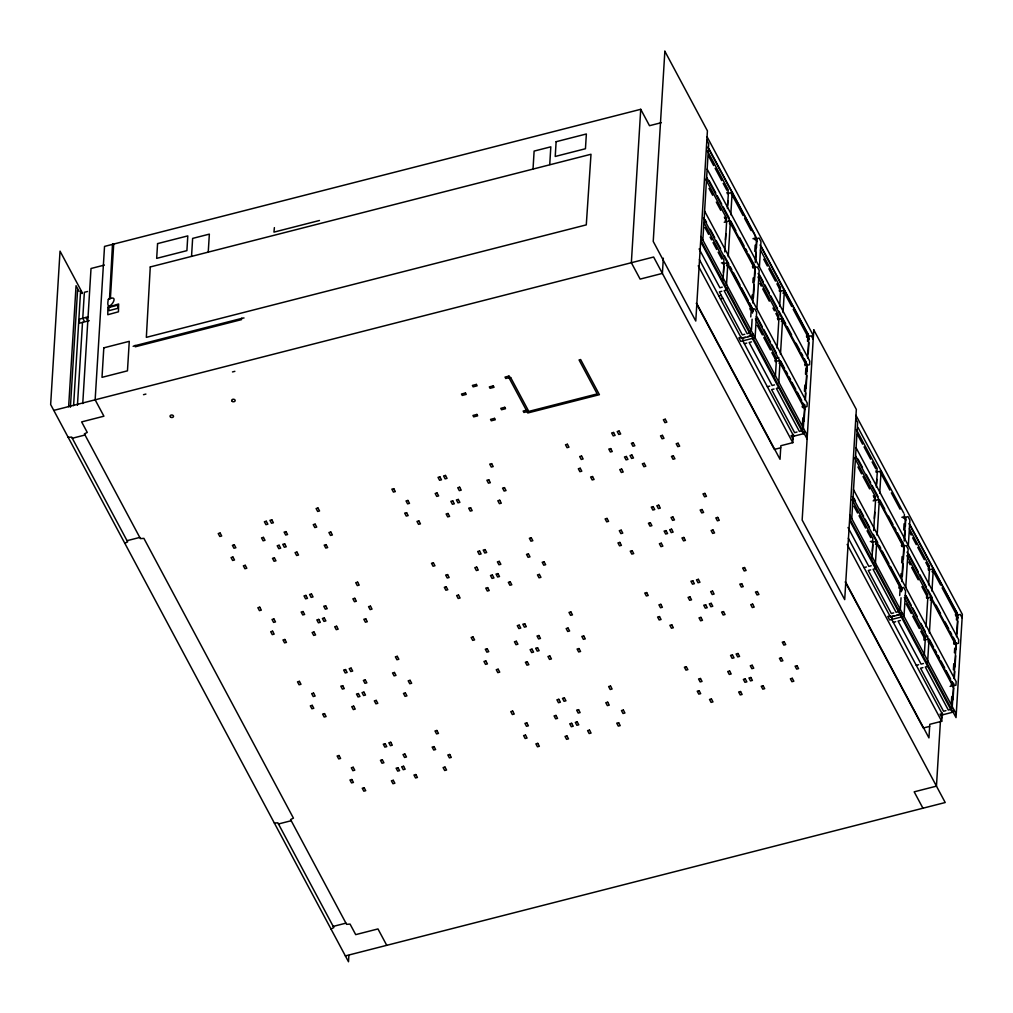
<?xml version="1.0" encoding="UTF-8"?>
<svg xmlns="http://www.w3.org/2000/svg" width="1013" height="1013" viewBox="0 0 1013 1013"><rect width="100%" height="100%" fill="white"/><g stroke="black" fill="none" stroke-linecap="round" stroke-linejoin="round"><path stroke-width="1.5" d="M68.643 406.694L76.051 285.704L79.039 291.288M70.404 407.201L77.558 290.3M73.594 405.631L80.609 290.769L82.104 293.555M77.444 405.289L82.509 322.387M82.749 403.554L91.018 268.496L104.377 265.077M191.558 256.099L192.635 238.397L209.349 234.13L208.26 251.832M348.877 955.487L348.497 961.755L50.65 404.542L60.033 251.135L82.37 292.922M533.041 168.791L534.117 151.089L550.819 146.822L549.742 164.524M386.738 945.319L377.976 928.934L355.702 934.632L350.067 924.097L346.573 924.325L290.579 819.555L293.441 818.149L143.897 538.384L140.402 538.612L84.396 433.843L87.27 432.437L81.635 421.902L103.908 416.204L95.146 399.818L104.529 246.412L640.735 109.303L631.352 262.722L640.115 279.107L662.388 273.409L663.325 258.163M702.832 239.98L708.707 143.795L706.833 140.288M705.719 179.263L726.486 218.112L726.346 220.479L725.156 220.783M723.421 272.586L723.801 266.292M725.422 239.84L725.802 233.648M727.524 205.525L727.815 200.802M723.041 280.234L724.054 263.545M724.776 251.92L726.625 221.644M727.423 208.501L728.36 193.331M726.486 284.995L727.701 265.267L726.448 262.937L722.864 263.849M728.22 256.682L730.259 223.379L729.005 221.037L724.232 222.265M730.791 214.781L731.994 195.053L730.74 192.723L727.157 193.635M726.676 287.692L726.536 290.047L724.143 290.655L747.138 333.682L749.531 333.074L749.671 330.707M728.195 262.911L728.043 265.267L726.853 265.571M730.753 221.011L730.614 223.379L729.411 223.683M732.336 195.053L732.488 192.698M805.449 431.956L803.068 432.564L803.334 433.741L793.787 436.185L742.795 340.773L742.985 337.722L745.365 337.215M751.19 305.926L751.038 308.294L749.848 308.598M753.748 264.038L753.609 266.394L752.406 266.698M755.483 235.712L755.331 238.068L752.95 238.688M750.772 316.93L751.165 310.636M751.925 298.151L752.115 295.049M752.874 282.665L753.153 278.018M754.786 251.439L755.166 245.146M752.76 302.963L754.926 267.559L757.319 266.951L759.193 270.458L756.85 308.813M755.229 262.519L756.698 238.65L707.808 147.176M751.469 329.883L752.115 319.196M752.494 313.093L752.748 308.851M753.431 297.645L754.204 285.046M754.482 280.512L755.154 269.623M755.736 260.024L756.205 252.389M756.483 247.805L756.698 238.65L759.079 238.03L760.966 241.55L759.408 266.913M752.532 335.278L752.342 338.342L803.334 433.741M755.407 318.892L776.173 357.754L776.034 360.109L774.844 360.413M760.446 250.072L780.466 287.54L780.327 289.895L779.136 290.199M775.376 376.456L776.313 361.286M777.11 348.155L778.87 319.399M779.668 306.243L780.542 290.68L776.882 283.83M778.744 382.737L779.947 363.021L778.693 360.679L775.11 361.59M780.466 354.423L782.505 321.121L781.251 318.778L777.68 319.703M783.036 312.523L784.239 292.808L782.986 290.465L779.415 291.377M780.441 360.653L780.301 363.009L779.098 363.312M782.998 318.766L782.859 321.121L781.669 321.425M784.733 290.44L784.594 292.795L783.391 293.099M696.716 303.431L780.023 459.294L780.858 445.72L792.786 442.668L793.293 434.476M803.436 403.668L803.296 406.036L802.093 406.34M805.993 361.78L805.854 364.136L804.664 364.452M807.728 333.454L807.589 335.822L806.386 336.126M802.448 424.118L802.828 417.825M804.461 391.246L804.841 385.054M805.5 374.215L805.879 368.023M807.513 341.318L807.804 336.595L793.166 309.231M803.258 429.461L804.765 404.643M805.056 399.996L807.247 364.123L807.184 370.935M807.614 358.108L808.944 336.392L760.054 244.931M804.107 421.18L804.879 408.619M805.449 399.198L805.841 392.917M806.12 388.207L806.892 375.646M808.235 353.664L808.906 342.673M851.756 518.58L857.631 422.408L855.757 418.888M854.643 457.863L875.409 496.712L875.27 499.08L874.08 499.384M872.345 551.186L872.725 544.893M874.346 518.441L874.726 512.249M876.448 484.125L876.739 479.402M871.965 558.834L872.978 542.145M873.7 530.521L875.549 500.257M876.346 487.101L877.283 471.931M875.409 563.595L876.625 543.88L875.371 541.537L871.788 542.449M877.144 535.282L879.183 501.979L877.929 499.637L873.155 500.865M879.715 493.382L880.917 473.666L879.664 471.324L876.08 472.235M875.599 566.292L875.46 568.648L873.067 569.268L896.062 612.283L898.455 611.675L898.594 609.307M877.119 541.512L876.967 543.867L875.776 544.171M879.677 499.624L879.537 501.979L878.334 502.283M881.259 473.653L881.411 471.298M954.373 710.556L951.992 711.164L952.258 712.342L942.723 714.785L891.719 619.386L891.909 616.322M900.114 584.526L899.962 586.894L898.772 587.198M902.672 542.639L902.532 544.994L901.329 545.311M904.406 514.313L904.267 516.681L901.874 517.288M899.696 595.543L900.088 589.249M900.848 576.752L901.038 573.662M901.697 562.81L902.077 556.618M903.71 530.04L904.09 523.746M901.684 581.563L903.849 546.159L906.242 545.551L908.117 549.059L905.774 587.413M904.166 541.132L905.622 517.25L908.003 516.643L909.889 520.15L908.332 545.526M900.291 610.016L901.038 597.797M901.418 591.693L901.671 587.464M902.355 576.245L903.127 563.646M903.406 559.113L904.077 548.223M904.66 538.625L905.128 530.989M905.407 526.405L905.622 517.25M901.456 613.891L901.266 616.942L952.258 712.342M904.33 597.505L925.097 636.354L924.958 638.722L923.767 639.026M909.37 528.672L929.39 566.14L929.25 568.496L928.06 568.812M924.299 655.069L925.236 639.887M926.034 626.756L927.794 597.999M928.604 584.856L929.465 569.281L925.806 562.443M927.566 662.869L928.87 641.622L927.617 639.279L924.033 640.191M929.402 633.024L931.428 599.734L930.187 597.391L926.604 598.303M931.96 591.136L933.163 571.408L931.909 569.065L928.339 569.977M929.364 639.254L929.225 641.622L928.022 641.925M931.922 597.366L931.783 599.721L930.238 600.038M933.657 569.04L933.517 571.408L931.973 571.712M940.444 721.028L936.455 786.139L914.182 791.837L922.944 808.222M845.64 582.032L928.946 737.895L929.782 724.32L941.71 721.269L942.217 713.076M952.359 682.281L952.22 684.636L951.017 684.94M954.917 640.381L954.778 642.749L953.588 643.052M956.652 612.067L956.513 614.422L955.322 614.726M951.372 702.718L951.751 696.425M953.385 669.859L953.765 663.654M954.423 652.815L954.715 648.168M956.437 619.918L956.728 615.208L942.09 587.831M952.182 708.062L953.689 683.243M953.98 678.596L956.171 642.723L956.107 649.536M956.538 636.708L957.867 614.992L908.978 523.531M953.03 699.78L953.702 688.789M954.373 677.798L954.765 671.518M955.044 666.807L955.728 655.816M957.07 633.834L957.829 621.273M274.384 227.621L273.953 232.129L319.462 220.492M145.897 394.082L143.504 394.69M234.864 371.328L232.484 371.936M133.146 346.319L135.198 345.433M661.375 122.662L649.498 125.701L640.735 109.303M87.536 291.491L84.358 292.301L82.762 318.259L84.332 321.184M88.068 316.904L79.584 319.082L79.331 323.21L89.233 320.678M726.878 192.457L728.081 192.153L728.22 189.798L707.454 150.937M135.311 345.61L241.714 318.399M135.248 346.788L241.638 319.589M725.295 218.415L726.486 218.112M53.778 410.392L653.626 257.023L945.218 802.524L345.37 955.905M754.419 239.549L755.609 239.245L756.863 241.588M721.395 262.975L723.789 262.367L723.928 260.012L703.896 222.543M726.498 265.583L727.701 265.267M68.175 437.325L71.67 437.097L127.663 541.866L124.802 543.259M72.29 438.262L85.016 435.008M752.684 267.875L753.887 267.571L755.128 269.914M722.269 287.148L719.876 287.755L699.109 248.907M721.763 291.275L719.369 291.883L742.364 334.898L744.758 334.29M718.812 295.91L721.193 295.302M720.37 298.835L722.763 298.227M779.276 287.844L780.466 287.54M783.049 293.112L784.239 292.808M750.127 309.763L751.317 309.459L752.57 311.801M752.368 309.446L754.748 308.838L756.635 312.346L755.078 337.722L740.756 341.381L738.882 337.873L741.263 337.266L741.541 338.431L751.089 335.999L750.81 334.822L753.203 334.214M777.402 318.525L778.592 318.221L778.744 315.853L757.965 277.005M781.314 321.425L782.505 321.121M747.746 336.607L750.139 335.999M744.365 343.698L746.746 343.09M751.519 341.875L749.139 342.483L772.134 385.51L774.514 384.889M806.665 337.304L807.868 337L809.108 339.33M774.983 358.058L776.173 357.754M776.49 358.336L778.87 357.728M804.942 365.617L806.133 365.313L807.386 367.656M127.043 540.689L139.769 537.434M767.36 386.725L769.741 386.118M774.008 389.017L771.615 389.625L794.61 432.64L797.003 432.032M778.782 387.789L776.389 388.41L799.384 431.424L801.777 430.816M802.372 407.517L803.562 407.213L804.816 409.556M780.732 447.784L774.363 449.417L696.26 303.292M875.814 471.058L877.005 470.754L877.144 468.399L856.378 429.537M874.219 497.028L875.409 496.712M903.343 518.162L904.533 517.858L905.787 520.188M870.319 541.575L872.712 540.967L872.851 538.612L852.085 499.751M875.435 544.184L876.625 543.88M901.608 546.476L902.811 546.172L904.052 548.514M864.026 567.584L866.419 566.976M871.193 565.748L868.799 566.368L848.033 527.507M870.686 569.876L868.293 570.484L891.288 613.498L893.681 612.89M928.199 566.444L929.39 566.14M899.05 588.376L900.24 588.072L901.494 590.414M901.291 588.059L903.672 587.439L905.559 590.959L904.001 616.322L889.68 619.981L887.806 616.474L890.186 615.866L890.465 617.044L900.013 614.6L899.734 613.422L902.127 612.814M926.325 597.126L927.515 596.822L927.667 594.466L906.888 555.605M891.896 616.436L894.289 615.815M896.67 615.208L899.063 614.6M893.289 622.311L895.669 621.703M900.443 620.475L898.062 621.083L921.058 664.11L923.438 663.502M955.588 615.904L956.791 615.6L958.032 617.943M923.907 636.658L925.097 636.354M925.413 636.936L927.794 636.329M953.866 644.23L955.056 643.926L956.31 646.256M274.346 823.037L277.841 822.809L333.847 927.579L330.985 928.972M278.474 823.974L291.2 820.72M916.284 665.326L918.664 664.718M922.932 667.618L920.538 668.225L943.534 711.253L945.927 710.645M927.705 666.402L925.312 667.01L948.307 710.024L950.701 709.417M950.105 686.421L952.486 685.814L953.74 688.156M929.655 726.384L923.286 728.018L845.184 581.893M333.226 926.401L345.952 923.147M241.638 318.221L244.032 317.968M809.298 336.379L811.337 335.784L813.211 339.292M958.222 614.992L960.261 614.385L962.135 617.892M707.049 136.742L813.426 335.746M855.972 415.355L962.35 614.359L956.031 717.609L849.654 518.605M708.999 148.772L754.824 234.497M761.257 246.514L808.551 334.999M857.935 427.372L903.748 513.097M910.181 525.114L957.475 613.612M732.868 196.421L743.111 215.592M744.58 218.327L751.165 230.647M785.126 294.175L791.71 306.496M881.804 475.034L889.845 490.089M891.313 492.825L900.088 509.248M934.049 572.776L940.634 585.096M708.543 155.977L713.659 165.562M715.127 168.297L721.712 180.618M723.168 183.353L726.828 190.191M763.713 259.201L767.373 266.039M768.842 268.774L775.426 281.095M857.467 434.59L862.582 444.163M864.051 446.898L870.636 459.218M872.092 461.953L875.751 468.804M909.712 532.332L911.181 535.067M912.637 537.802L916.296 544.652M917.765 547.387L924.35 559.695M707.163 169.171L809.78 361.147L809.564 364.693L807.171 365.3L758.091 273.485M856.086 447.771L958.703 639.76L958.488 643.293L956.107 643.901L907.028 552.085M709.087 180.491L715.786 193.014M717.267 195.788L721.737 204.145M723.219 206.918L729.17 218.048M731.399 222.227L735.856 230.571M739.579 237.523L744.036 245.868M745.53 248.654L747.012 251.439M748.506 254.225L755.192 266.736M759.661 275.093L763.371 282.045M764.866 284.83L769.323 293.175M770.817 295.961L777.503 308.471M778.997 311.257L785.683 323.78M787.177 326.566L791.634 334.91M796.091 343.255L799.814 350.207M801.296 352.993L802.79 355.778M804.271 358.551L805.766 361.337M858.011 459.092L862.481 467.436M866.191 474.401L870.661 482.745M872.142 485.531L878.094 496.649M880.322 500.827L884.78 509.172M888.502 516.136L892.96 524.481M894.454 527.254L895.935 530.04M897.429 532.825L904.115 545.349M908.585 553.693L918.247 571.775M919.741 574.561L926.426 587.084M927.921 589.857L932.378 598.214M936.101 605.166L940.558 613.511M945.015 621.855L948.738 628.82M950.219 631.593L951.714 634.379M953.195 637.164L954.689 639.937M706.783 177.49L755.242 268.141M855.706 456.103L904.166 546.741M728.942 220.644L753.824 267.179M781.2 318.386L806.069 364.921M878.6 500.612L902.748 545.779M930.124 596.986L954.993 643.521M708.999 188.405L712.658 195.256M716.318 202.094L720.712 210.299M724.371 217.149L725.827 219.884M759.788 283.412L761.257 286.147M762.713 288.895L769.298 301.203M772.957 308.053L774.413 310.788M775.882 313.524L778.807 318.994M857.922 467.006L861.582 473.856M863.051 476.591L869.635 488.912M873.295 495.75L874.751 498.485M908.712 562.025L910.181 564.76M911.637 567.495L918.221 579.816M921.881 586.654L927.731 597.607M704.592 211.059L807.222 403.047L807.006 406.58L804.613 407.201L756.28 316.765M853.516 489.672L956.145 681.648L955.93 685.193L953.537 685.801L905.204 595.378M705.035 219.606L706.53 222.379M710.252 229.343L714.709 237.688M716.191 240.461L720.661 248.818M724.371 255.77L728.841 264.114M730.322 266.9L731.817 269.686M733.298 272.459L739.997 284.982M741.478 287.768L748.176 300.291M749.658 303.064L753.381 310.029M757.091 316.98L762.295 326.718M763.789 329.504L770.475 342.027M771.969 344.8L776.427 353.144M780.896 361.502L784.606 368.453M786.101 371.239L787.582 374.012M789.076 376.798L790.558 379.584M792.039 382.37L795.762 389.321M797.256 392.107L801.714 400.452M803.195 403.237L804.689 406.01M853.972 498.206L855.453 500.992M859.91 509.336L863.633 516.288M865.115 519.074L869.585 527.418M873.295 534.37L877.765 542.715M879.246 545.501L880.74 548.286M882.222 551.072L888.92 563.583M890.402 566.368L902.304 588.629M906.015 595.581L911.219 605.318M912.713 608.104L917.17 616.448M920.893 623.413L925.35 631.757M929.82 640.102L933.53 647.054M935.024 649.84L936.506 652.625M938 655.398L939.482 658.184M940.976 660.97L944.686 667.922M946.18 670.707L950.637 679.052M952.119 681.838L953.613 684.623M703.478 217.998L753.305 311.206M852.402 496.598L902.228 589.807M727.853 265.267L751.253 309.066M780.833 364.389L802.777 405.441M876.777 543.88L900.177 587.667M929.757 642.989L951.701 684.054M704.972 227.558L708.631 234.408M710.1 237.143L711.557 239.878M713.025 242.614L716.685 249.464M718.141 252.199L721.8 259.037M757.23 325.312L762.346 334.885M763.815 337.62L770.399 349.941M771.855 352.676L776.249 360.894M853.896 506.171L857.555 513.009M859.024 515.744L865.609 528.064M867.065 530.799L870.724 537.65M906.154 603.913L911.269 613.498M912.738 616.233L919.323 628.541M920.779 631.289L925.173 639.494M700.945 236.46L807.323 435.463M849.882 515.073L956.247 714.076M700.73 240.005L807.108 439.009M700.831 241.968L751.089 335.999M849.755 520.581L900.013 614.6M699.413 259.619L741.541 338.431M848.337 538.232L890.465 617.044M793.002 439.123L791.128 435.615L793.521 435.008L793.787 436.185M941.925 717.736L940.051 714.216L942.445 713.608L942.723 714.785M698.236 265.773L792.786 442.668M847.159 544.386L941.71 721.269M85.94 317.449L87.511 320.374M103.807 347.839L102.009 377.343L127.461 370.834L129.271 341.33L103.807 347.839M107.872 307.243L107.796 314.726L118.445 311.801L118.635 303.989L107.872 307.243M108.353 299.278C104.554 317.196 122.877 292.466 108.353 299.278M112.494 244.374L109.505 298.962L110.392 298.468L113.709 244.057L112.494 244.374M108.822 307.446L109.011 310.649L117.736 308.332L118.04 305.09L108.822 307.446M150.266 266.951L146.341 337.354L586.286 224.873L590.997 154.255L150.266 266.951M157.572 243.614L156.673 258.366L186.899 250.642L187.798 235.89L157.572 243.614M556.124 141.706L555.225 156.458L585.451 148.734L586.362 133.982L556.124 141.706M664.857 51.245L653.233 241.436L695.779 321.032L707.416 130.854L664.857 51.245M813.781 329.845L802.157 520.036L844.703 599.633L856.34 409.455L813.781 329.845M476.376 384.408L472.4 385.434L473.147 386.839L477.123 385.814L476.376 384.408M508.995 376.076L505.018 377.089L505.766 378.495L509.742 377.482L508.995 376.076M510.628 377.456L509.045 377.862L527.811 412.975L599.417 394.677L580.639 359.552L579.056 359.957L597.201 393.905L528.786 411.405L510.628 377.456M465.461 392.993L461.485 394.019L462.232 395.425L466.208 394.399L465.461 392.993M493.306 385.877L489.33 386.89L490.077 388.296L494.053 387.283L493.306 385.877M476.92 414.431L472.944 415.457L473.691 416.862L477.667 415.837L476.92 414.431M504.765 407.315L500.789 408.328L501.536 409.733L505.512 408.72L504.765 407.315M494.521 418.369L490.545 419.382L491.292 420.788L495.281 419.775L494.521 418.369M527.14 410.024L523.164 411.05L523.911 412.456L527.9 411.43L527.14 410.024M220.138 533.053L218.226 533.547L219.796 536.472L221.695 535.991L220.138 533.053M266.292 521.252L264.38 521.746L265.95 524.671L267.863 524.19L266.292 521.252M271.851 519.834L269.939 520.327L271.497 523.252L273.409 522.759L271.851 519.834M318.006 508.032L316.094 508.526L317.664 511.451L319.564 510.957L318.006 508.032M393.766 488.659L391.854 489.152L393.424 492.077L395.336 491.584L393.766 488.659M439.921 476.857L438.021 477.351L439.579 480.276L441.491 479.782L439.921 476.857M445.479 475.439L443.567 475.933L445.138 478.858L447.05 478.364L445.479 475.439M491.634 463.637L489.722 464.131L491.292 467.056L493.204 466.562L491.634 463.637M567.407 444.264L565.495 444.758L567.052 447.683L568.964 447.189L567.407 444.264M613.561 432.462L611.649 432.956L613.22 435.881L615.119 435.387L613.561 432.462M619.108 431.044L617.208 431.538L618.766 434.463L620.678 433.969L619.108 431.044M665.275 419.243L663.363 419.737L664.921 422.662L666.833 422.168L665.275 419.243M234.307 544.829L232.395 545.323L233.965 548.248L235.877 547.754L234.307 544.829M263.443 537.384L261.531 537.865L263.101 540.803L265.013 540.309L263.443 537.384M286.021 531.61L284.109 532.104L285.679 535.029L287.578 534.535L286.021 531.61M315.157 524.164L313.245 524.645L314.815 527.57L316.727 527.089L315.157 524.164M407.935 500.435L406.036 500.929L407.593 503.854L409.505 503.36L407.935 500.435M437.084 492.989L435.172 493.47L436.73 496.395L438.642 495.914L437.084 492.989M459.649 487.215L457.737 487.709L459.307 490.634L461.219 490.14L459.649 487.215M488.785 479.769L486.886 480.251L488.443 483.176L490.355 482.695L488.785 479.769M581.576 456.04L579.664 456.534L581.234 459.459L583.133 458.965L581.576 456.04M610.712 448.594L608.8 449.076L610.37 452.001L612.27 451.519L610.712 448.594M633.29 442.82L631.378 443.301L632.935 446.239L634.847 445.745L633.29 442.82M662.426 435.362L660.514 435.856L662.071 438.781L663.984 438.3L662.426 435.362M232.965 557.061L231.053 557.543L232.623 560.468L234.522 559.986L232.965 557.061M279.119 545.26L277.207 545.741L278.778 548.666L280.69 548.185L279.119 545.26M284.678 543.829L282.766 544.323L284.324 547.248L286.236 546.767L284.678 543.829M330.833 532.028L328.921 532.521L330.491 535.446L332.391 534.965L330.833 532.028M406.593 512.667L404.681 513.148L406.251 516.073L408.163 515.592L406.593 512.667M452.748 500.853L450.848 501.346L452.406 504.271L454.318 503.79L452.748 500.853M458.307 499.434L456.394 499.928L457.965 502.853L459.877 502.359L458.307 499.434M504.461 487.633L502.549 488.127L504.119 491.052L506.031 490.558L504.461 487.633M580.234 468.259L578.322 468.753L579.879 471.678L581.791 471.197L580.234 468.259M626.389 456.458L624.477 456.952L626.047 459.877L627.946 459.383L626.389 456.458M631.935 455.04L630.035 455.533L631.593 458.458L633.505 457.965L631.935 455.04M678.102 443.238L676.19 443.732L677.748 446.657L679.66 446.163L678.102 443.238M245.26 565.317L243.348 565.811L244.918 568.736L246.817 568.242L245.26 565.317M274.396 557.872L272.484 558.353L274.054 561.278L275.954 560.797L274.396 557.872M296.974 552.098L295.062 552.579L296.619 555.517L298.531 555.023L296.974 552.098M326.11 544.652L324.198 545.133L325.768 548.058L327.668 547.577L326.11 544.652M418.888 520.923L416.976 521.416L418.546 524.341L420.458 523.848L418.888 520.923M448.025 513.477L446.125 513.958L447.683 516.883L449.595 516.402L448.025 513.477M470.602 507.703L468.69 508.184L470.26 511.109L472.172 510.628L470.602 507.703M499.738 500.245L497.826 500.739L499.396 503.664L501.308 503.182L499.738 500.245M592.529 476.528L590.617 477.009L592.174 479.947L594.087 479.453L592.529 476.528M621.665 469.07L619.753 469.563L621.311 472.489L623.223 472.007L621.665 469.07M644.23 463.308L642.331 463.789L643.888 466.714L645.8 466.233L644.23 463.308M673.366 455.85L671.467 456.344L673.025 459.269L674.937 458.775L673.366 455.85M259.771 607.205L257.859 607.699L259.429 610.624L261.329 610.13L259.771 607.205M305.926 595.403L304.014 595.897L305.584 598.822L307.496 598.328L305.926 595.403M311.485 593.985L309.573 594.479L311.143 597.404L313.042 596.91L311.485 593.985M357.64 582.184L355.728 582.665L357.298 585.603L359.197 585.109L357.64 582.184M433.399 562.81L431.5 563.304L433.058 566.229L434.97 565.735L433.399 562.81M479.554 551.009L477.655 551.503L479.212 554.428L481.124 553.934L479.554 551.009M485.113 549.59L483.201 550.072L484.771 553.009L486.683 552.516L485.113 549.59M531.268 537.789L529.368 538.27L530.926 541.195L532.838 540.714L531.268 537.789M607.04 518.415L605.128 518.897L606.686 521.834L608.598 521.34L607.04 518.415M653.195 506.614L651.283 507.095L652.853 510.033L654.753 509.539L653.195 506.614M658.741 505.196L656.842 505.677L658.399 508.602L660.311 508.121L658.741 505.196M704.909 493.394L702.997 493.875L704.554 496.801L706.466 496.319L704.909 493.394M273.941 618.981L272.028 619.462L273.599 622.4L275.511 621.906L273.941 618.981M303.077 611.535L301.165 612.017L302.735 614.942L304.647 614.46L303.077 611.535M325.654 605.761L323.742 606.243L325.312 609.168L327.224 608.686L325.654 605.761M354.791 598.303L352.879 598.797L354.449 601.722L356.361 601.228L354.791 598.303M447.581 574.586L445.669 575.067L447.227 577.992L449.139 577.511L447.581 574.586M476.718 567.128L474.806 567.622L476.363 570.547L478.275 570.066L476.718 567.128M499.282 561.367L497.383 561.848L498.94 564.773L500.853 564.292L499.282 561.367M528.419 553.908L526.519 554.402L528.077 557.327L529.989 556.833L528.419 553.908M621.21 530.192L619.298 530.673L620.868 533.598L622.767 533.117L621.21 530.192M650.346 522.733L648.434 523.227L650.004 526.152L651.903 525.658L650.346 522.733M672.923 516.972L671.011 517.453L672.569 520.378L674.481 519.897L672.923 516.972M702.06 509.514L700.148 510.008L701.718 512.933L703.617 512.439L702.06 509.514M272.598 631.2L270.686 631.694L272.256 634.619L274.168 634.125L272.598 631.2M318.753 619.399L316.841 619.893L318.411 622.818L320.323 622.324L318.753 619.399M324.312 617.981L322.4 618.474L323.97 621.4L325.869 620.906L324.312 617.981M370.467 606.179L368.555 606.673L370.125 609.598L372.037 609.104L370.467 606.179M446.226 586.806L444.327 587.299L445.885 590.224L447.797 589.731L446.226 586.806M492.394 575.004L490.482 575.498L492.039 578.423L493.951 577.929L492.394 575.004M497.94 573.586L496.028 574.08L497.598 577.005L499.51 576.511L497.94 573.586M544.095 561.784L542.196 562.278L543.753 565.203L545.665 564.71L544.095 561.784M619.867 542.411L617.955 542.905L619.513 545.83L621.425 545.336L619.867 542.411M666.022 530.609L664.11 531.103L665.68 534.028L667.58 533.534L666.022 530.609M671.581 529.191L669.669 529.672L671.226 532.61L673.139 532.116L671.581 529.191M717.736 517.39L715.824 517.871L717.381 520.809L719.293 520.315L717.736 517.39M284.894 639.469L282.982 639.95L284.552 642.875L286.451 642.394L284.894 639.469M314.03 632.011L312.118 632.505L313.688 635.43L315.6 634.936L314.03 632.011M336.607 626.249L334.695 626.73L336.265 629.655L338.165 629.174L336.607 626.249M365.744 618.791L363.832 619.285L365.402 622.21L367.301 621.716L365.744 618.791M458.522 595.074L456.622 595.555L458.18 598.48L460.092 597.999L458.522 595.074M487.658 587.616L485.759 588.11L487.316 591.035L489.228 590.541L487.658 587.616M510.235 581.842L508.323 582.336L509.894 585.261L511.806 584.78L510.235 581.842M539.372 574.396L537.46 574.89L539.03 577.815L540.942 577.321L539.372 574.396M632.163 550.679L630.251 551.161L631.808 554.086L633.72 553.605L632.163 550.679M661.299 543.221L659.387 543.715L660.945 546.64L662.857 546.146L661.299 543.221M683.864 537.447L681.964 537.941L683.522 540.866L685.434 540.372L683.864 537.447M713.013 530.002L711.101 530.495L712.658 533.42L714.57 532.927L713.013 530.002M299.405 681.356L297.493 681.838L299.063 684.775L300.975 684.282L299.405 681.356M345.56 669.555L343.648 670.036L345.218 672.961L347.13 672.48L345.56 669.555M351.118 668.137L349.206 668.618L350.777 671.543L352.676 671.062L351.118 668.137M397.273 656.335L395.361 656.817L396.931 659.742L398.843 659.26L397.273 656.335M473.033 636.962L471.134 637.443L472.691 640.368L474.603 639.887L473.033 636.962M519.2 625.16L517.288 625.641L518.846 628.567L520.758 628.085L519.2 625.16M524.747 623.742L522.835 624.223L524.405 627.148L526.317 626.667L524.747 623.742M570.901 611.941L569.002 612.422L570.56 615.347L572.472 614.866L570.901 611.941M646.674 592.567L644.762 593.048L646.332 595.973L648.231 595.492L646.674 592.567M692.829 580.766L690.917 581.247L692.487 584.172L694.386 583.691L692.829 580.766M698.388 579.335L696.475 579.829L698.033 582.754L699.945 582.272L698.388 579.335M744.542 567.533L742.63 568.027L744.2 570.952L746.1 570.471L744.542 567.533M313.574 693.133L311.662 693.614L313.232 696.539L315.144 696.058L313.574 693.133M342.711 685.674L340.811 686.168L342.369 689.093L344.281 688.599L342.711 685.674M365.288 679.9L363.376 680.394L364.946 683.319L366.858 682.838L365.288 679.9M394.424 672.455L392.512 672.949L394.082 675.874L395.994 675.38L394.424 672.455M487.215 648.738L485.303 649.219L486.86 652.144L488.773 651.663L487.215 648.738M516.351 641.28L514.439 641.773L515.997 644.699L517.909 644.205L516.351 641.28M538.916 635.506L537.017 635.999L538.574 638.924L540.486 638.431L538.916 635.506M568.065 628.06L566.153 628.554L567.711 631.479L569.623 630.985L568.065 628.06M660.843 604.33L658.931 604.824L660.501 607.749L662.401 607.268L660.843 604.33M689.98 596.885L688.068 597.379L689.638 600.304L691.55 599.81L689.98 596.885M712.557 591.111L710.645 591.605L712.215 594.53L714.114 594.036L712.557 591.111M741.693 583.665L739.781 584.146L741.351 587.084L743.251 586.59L741.693 583.665M312.232 705.352L310.32 705.846L311.89 708.771L313.802 708.277L312.232 705.352M358.387 693.55L356.475 694.044L358.045 696.969L359.957 696.475L358.387 693.55M363.946 692.132L362.034 692.613L363.604 695.538L365.503 695.057L363.946 692.132M410.1 680.331L408.188 680.812L409.759 683.737L411.671 683.256L410.1 680.331M485.86 660.957L483.961 661.438L485.518 664.376L487.43 663.882L485.86 660.957M532.028 649.156L530.116 649.637L531.673 652.575L533.585 652.081L532.028 649.156M537.574 647.738L535.662 648.219L537.232 651.144L539.144 650.663L537.574 647.738M583.729 635.936L581.829 636.417L583.387 639.342L585.299 638.861L583.729 635.936M659.501 616.562L657.589 617.044L659.159 619.969L661.058 619.487L659.501 616.562M705.656 604.761L703.744 605.242L705.314 608.167L707.226 607.686L705.656 604.761M711.215 603.343L709.303 603.824L710.86 606.749L712.772 606.268L711.215 603.343M757.369 591.541L755.457 592.023L757.028 594.948L758.927 594.466L757.369 591.541M324.527 713.608L322.615 714.102L324.185 717.027L326.097 716.546L324.527 713.608M353.664 706.162L351.752 706.656L353.322 709.581L355.234 709.087L353.664 706.162M376.241 700.388L374.329 700.882L375.899 703.807L377.798 703.313L376.241 700.388M405.377 692.943L403.465 693.424L405.035 696.362L406.935 695.868L405.377 692.943M498.155 669.213L496.256 669.707L497.814 672.632L499.726 672.138L498.155 669.213M527.292 661.768L525.392 662.261L526.95 665.186L528.862 664.693L527.292 661.768M549.869 655.993L547.957 656.487L549.527 659.412L551.439 658.919L549.869 655.993M579.005 648.548L577.093 649.029L578.664 651.954L580.576 651.473L579.005 648.548M671.796 624.818L669.884 625.312L671.442 628.237L673.354 627.743L671.796 624.818M700.933 617.373L699.021 617.854L700.591 620.792L702.49 620.298L700.933 617.373M723.51 611.599L721.598 612.093L723.155 615.018L725.067 614.524L723.51 611.599M752.646 604.153L750.734 604.634L752.292 607.559L754.204 607.078L752.646 604.153M339.038 755.508L337.126 755.989L338.697 758.914L340.609 758.433L339.038 755.508M385.193 743.694L383.294 744.188L384.851 747.113L386.763 746.632L385.193 743.694M390.752 742.276L388.84 742.77L390.41 745.695L392.31 745.201L390.752 742.276M436.907 730.474L434.995 730.968L436.565 733.893L438.477 733.399L436.907 730.474M512.667 711.101L510.767 711.595L512.325 714.52L514.237 714.038L512.667 711.101M558.834 699.299L556.922 699.793L558.48 702.718L560.392 702.224L558.834 699.299M564.38 697.881L562.481 698.375L564.038 701.3L565.95 700.806L564.38 697.881M610.535 686.08L608.636 686.573L610.193 689.498L612.105 689.005L610.535 686.08M686.308 666.706L684.395 667.2L685.966 670.125L687.865 669.631L686.308 666.706M732.462 654.905L730.55 655.398L732.12 658.323L734.032 657.83L732.462 654.905M738.021 653.486L736.109 653.98L737.667 656.905L739.579 656.411L738.021 653.486M784.176 641.685L782.264 642.179L783.834 645.104L785.733 644.61L784.176 641.685M353.208 767.272L351.308 767.765L352.866 770.69L354.778 770.197L353.208 767.272M382.344 759.826L380.445 760.307L382.002 763.245L383.914 762.751L382.344 759.826M404.921 754.052L403.009 754.546L404.58 757.471L406.492 756.977L404.921 754.052M434.058 746.606L432.146 747.088L433.716 750.013L435.628 749.531L434.058 746.606M526.849 722.877L524.937 723.371L526.494 726.296L528.406 725.802L526.849 722.877M555.985 715.431L554.073 715.912L555.643 718.837L557.543 718.356L555.985 715.431M578.562 709.657L576.65 710.151L578.208 713.076L580.12 712.582L578.562 709.657M607.699 702.212L605.787 702.693L607.344 705.618L609.256 705.137L607.699 702.212M700.477 678.482L698.565 678.976L700.135 681.901L702.047 681.407L700.477 678.482M729.613 671.037L727.701 671.518L729.271 674.443L731.183 673.962L729.613 671.037M752.19 665.262L750.278 665.744L751.849 668.681L753.748 668.187L752.19 665.262M781.327 657.817L779.415 658.298L780.985 661.223L782.884 660.742L781.327 657.817M351.866 779.504L349.954 779.985L351.524 782.91L353.436 782.429L351.866 779.504M398.02 767.702L396.121 768.183L397.678 771.108L399.591 770.627L398.02 767.702M403.579 766.271L401.667 766.765L403.237 769.69L405.149 769.209L403.579 766.271M449.734 754.47L447.822 754.964L449.392 757.889L451.304 757.407L449.734 754.47M525.506 735.109L523.594 735.59L525.152 738.515L527.064 738.034L525.506 735.109M571.661 723.307L569.749 723.789L571.307 726.714L573.219 726.232L571.661 723.307M577.207 721.876L575.308 722.37L576.866 725.295L578.778 724.802L577.207 721.876M623.375 710.075L621.463 710.569L623.02 713.494L624.932 713L623.375 710.075M699.135 690.701L697.223 691.195L698.793 694.12L700.692 693.639L699.135 690.701M745.289 678.9L743.377 679.394L744.948 682.319L746.86 681.838L745.289 678.9M750.848 677.482L748.936 677.976L750.494 680.901L752.406 680.407L750.848 677.482M797.003 665.68L795.091 666.174L796.661 669.099L798.561 668.605L797.003 665.68M364.161 787.759L362.249 788.253L363.819 791.178L365.731 790.684L364.161 787.759M393.297 780.314L391.385 780.795L392.955 783.72L394.867 783.239L393.297 780.314M415.874 774.54L413.962 775.021L415.533 777.959L417.432 777.465L415.874 774.54M445.011 767.094L443.099 767.575L444.669 770.5L446.581 770.019L445.011 767.094M537.789 743.365L535.89 743.859L537.447 746.784L539.359 746.29L537.789 743.365M566.938 735.919L565.026 736.4L566.584 739.325L568.496 738.844L566.938 735.919M589.503 730.145L587.591 730.626L589.161 733.551L591.073 733.07L589.503 730.145M618.639 722.687L616.74 723.181L618.297 726.106L620.209 725.625L618.639 722.687M711.43 698.97L709.518 699.451L711.088 702.389L712.987 701.895L711.43 698.97M740.566 691.524L738.654 692.006L740.224 694.931L742.124 694.449L740.566 691.524M763.144 685.75L761.232 686.232L762.789 689.157L764.701 688.675L763.144 685.75M792.28 678.292L790.368 678.786L791.925 681.711L793.837 681.217L792.28 678.292M232.344 401.452A1.747 1.266 3.5 0 0 235.155 400.73A1.747 1.266 3.5 0 0 232.8 399.299A1.747 1.266 3.5 0 0 232.344 401.452M170.691 417.217A1.747 1.266 3.5 0 0 173.502 416.495A1.747 1.266 3.5 0 0 171.134 415.064A1.747 1.266 3.5 0 0 170.691 417.217"/></g></svg>
